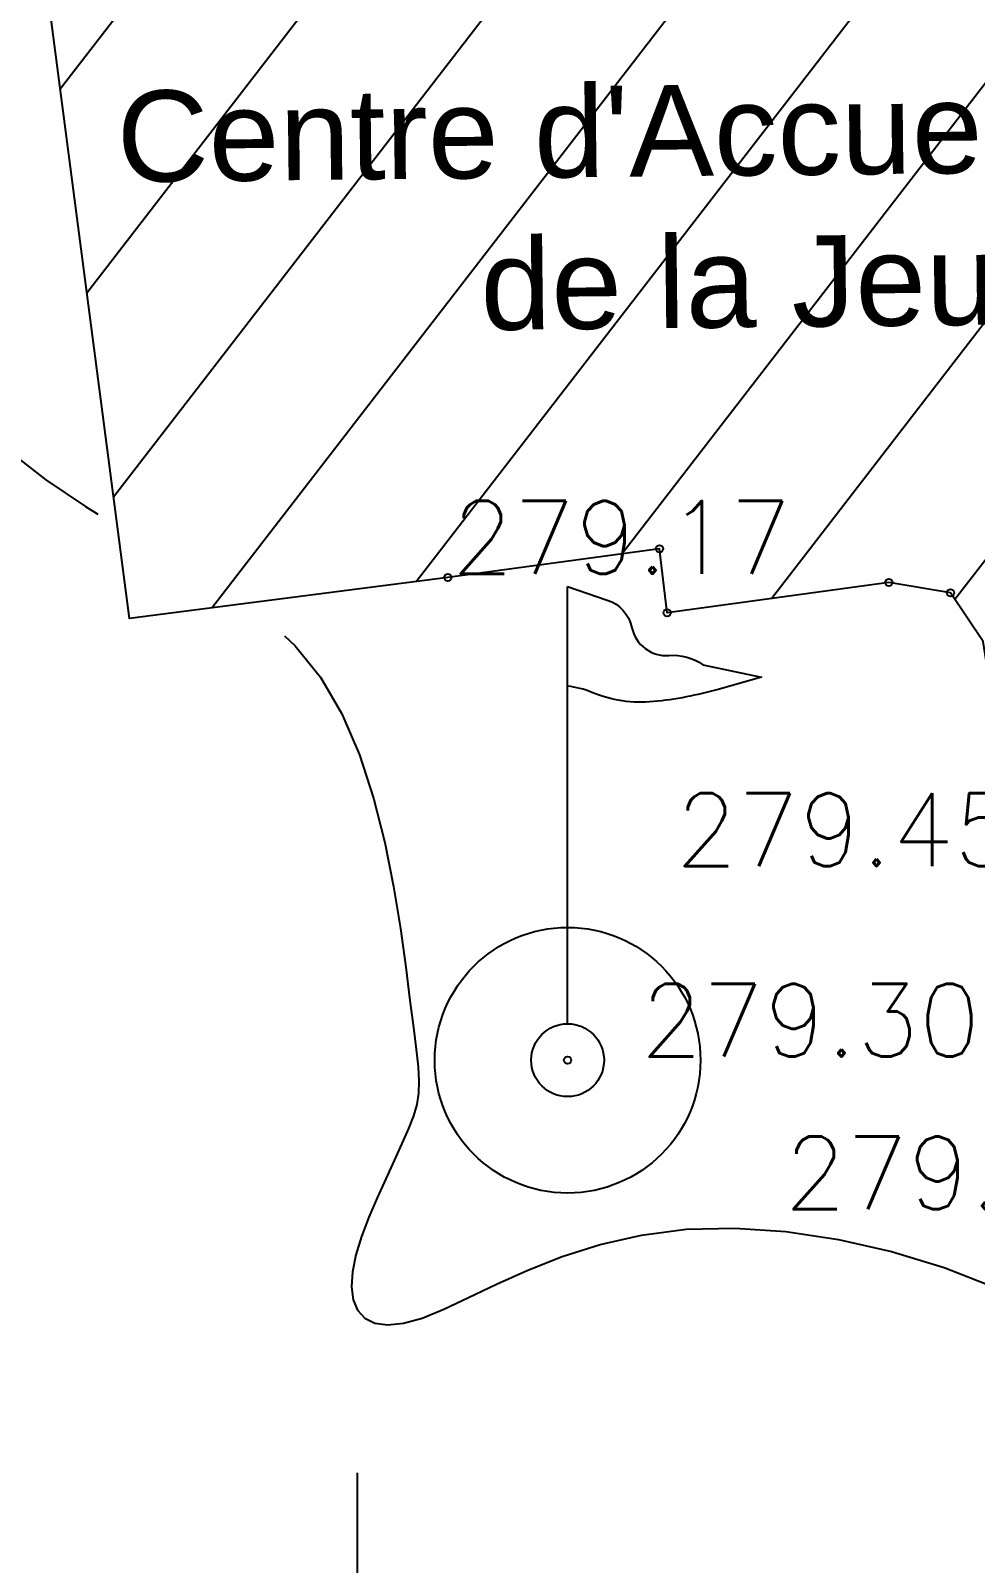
# Model space of a CAD drawing. Extents: x 524954 to 526204, y 9523489 to 9524010.
# Drawn here: x 525595.51 to 525608.48, y 9523801.26 to 9523822.29 of the extents above; entities that cross this region are included whole.
import ezdxf
from ezdxf.enums import TextEntityAlignment as Align

# ---------------------------------------------------------------- set-up
doc = ezdxf.new("R2010")
doc.units = 0
doc.header["$PDMODE"] = 33
doc.header["$PDSIZE"] = 0.1
doc.linetypes.add('CACHE2', pattern=[4.7625, 3.175, -1.5875])
for name, color, linetype in [('Bati', 6, 'Continuous'), ('Bati_H', 1, 'Continuous'), ('Carroyage', 7, 'Continuous'), ('CN_01_00', 3, 'Continuous'), ('Signalisation', 7, 'Continuous'), ('TopoAlt', 3, 'Continuous'), ('TOPOJIS', 7, 'Continuous'), ('Toponomie', 7, 'CACHE2')]:
    doc.layers.add(name, color=color, linetype=linetype)
doc.styles.add('Simplex 1.0', font='Simplex.shx', dxfattribs={"width": 0.99, "height": 1})
doc.styles.get("Standard").update_dxf_attribs({"font": 'arial.ttf'})

# ---------------------------------------------------------------- blocks, each defined once
blk = doc.blocks.new('TCPOINT M')
at = {"color": 0}
blk.add_point((0, 0), dxfattribs=at)
at = {"layer": 'TopoAlt', "style": 'Simplex 1.0', "width": 0.99}
blk.add_attdef('ALT', (0.15, 0.15), '', height=1, dxfattribs=at)
blk = doc.blocks.new('r036')
at = {"color": 0}
blk.add_lwpolyline([(0, 0.25), (0, 3.25)], dxfattribs=at)
blk.add_lwpolyline([(0, 3.25), (0.27256, 3.157821, -0.264914), (0.44166, 2.967624, 0.375592), (0.695309, 2.777427, -0.172366), (0.927821, 2.714028), (1.329433, 2.629496), (1.033508, 2.544964, -0.045061), (0.589622, 2.460431, -0.124122), (0.166873, 2.523831, 0.074022), (0, 2.566097, 0.776083)], format="xyb", dxfattribs=at)
blk.add_circle((0, 0), 0.25, dxfattribs=at)

msp = doc.modelspace()

# ---------------------------------------------------------------- hatches: boundary and pattern name
at = {"layer": 'Bati_H'}
h = msp.add_hatch(dxfattribs=at)
h.set_pattern_fill('_U', color=256, scale=2, angle=-127.6648, style=0, pattern_type=0)
h.set_pattern_definition([(232.33518954, (0, 0), (1.5831979346, -1.222081953), [])])
h.paths.add_polyline_path([(525613.828, 9523806.487), (525610.574, 9523806.068), (525609.917, 9523810.9), (525609.081, 9523810.777), (525608.585, 9523813.909), (525608.139, 9523814.578), (525607.292, 9523814.721), (525604.249, 9523814.304), (525604.145, 9523815.183), (525601.239, 9523814.789), (525596.868, 9523814.226), (525595.553, 9523824.308), (525617.594, 9523827.288), (525620.151, 9523807.42), (525613.813, 9523806.604)])

# ---------------------------------------------------------------- linework, layer by layer
at = {"layer": 'Bati', "flags": 128}
msp.add_lwpolyline([(525613.828, 9523806.487), (525610.574, 9523806.068), (525609.917, 9523810.9), (525609.081, 9523810.777), (525608.585, 9523813.909), (525608.139, 9523814.578), (525607.292, 9523814.721), (525604.249, 9523814.304), (525604.145, 9523815.183), (525601.239, 9523814.789), (525596.868, 9523814.226), (525595.553, 9523824.308), (525617.594, 9523827.288), (525620.151, 9523807.42), (525613.813, 9523806.604)], close=True, dxfattribs=at)
at = {"layer": 'Bati'}
msp.add_circle((525602.883, 9523808.163), 1.823, dxfattribs=at)
at = {"layer": 'Carroyage'}
msp.add_line((525600, 9523797.5), (525600, 9523802.5), dxfattribs=at)
at = {"layer": 'CN_01_00', "elevation": 279, "flags": 128}
for points in [[(525588.033, 9523822.393), (525588.347, 9523821.943), (525588.707, 9523821.57), (525589.107, 9523821.255), (525589.542, 9523820.976), (525590.005, 9523820.714), (525590.49, 9523820.449), (525590.991, 9523820.158), (525591.501, 9523819.822), (525592.017, 9523819.427), (525592.536, 9523818.982), (525593.059, 9523818.502), (525593.585, 9523818.003), (525594.115, 9523817.5), (525594.648, 9523817.01), (525595.184, 9523816.547), (525595.723, 9523816.128), (525596.264, 9523815.763), (525596.437, 9523815.659)], [(525598.999, 9523813.986), (525599.145, 9523813.849), (525599.493, 9523813.418), (525599.785, 9523812.915), (525600.025, 9523812.355), (525600.219, 9523811.76), (525600.373, 9523811.149), (525600.494, 9523810.546), (525600.588, 9523809.97), (525600.661, 9523809.442), (525600.719, 9523808.984), (525600.768, 9523808.61), (525600.806, 9523808.312), (525600.831, 9523808.073), (525600.842, 9523807.877), (525600.837, 9523807.711), (525600.812, 9523807.557), (525600.768, 9523807.4), (525600.7, 9523807.224), (525600.61, 9523807.019), (525600.503, 9523806.786), (525600.386, 9523806.535), (525600.267, 9523806.273), (525600.155, 9523806.007), (525600.056, 9523805.744), (525599.978, 9523805.493), (525599.93, 9523805.26), (525599.916, 9523805.053), (525599.94, 9523804.876), (525600.001, 9523804.731), (525600.1, 9523804.624), (525600.238, 9523804.555), (525600.415, 9523804.531), (525600.631, 9523804.552), (525600.888, 9523804.624), (525601.186, 9523804.746), (525601.525, 9523804.906), (525601.908, 9523805.09), (525602.335, 9523805.283), (525602.808, 9523805.47), (525603.328, 9523805.635), (525603.895, 9523805.764), (525604.512, 9523805.843), (525605.176, 9523805.858), (525605.877, 9523805.811), (525606.599, 9523805.703), (525607.328, 9523805.538), (525608.049, 9523805.318), (525608.749, 9523805.045)]]:
    msp.add_lwpolyline(points, dxfattribs=at)

# ---------------------------------------------------------------- block references
at = {"layer": 'Signalisation', "xscale": 2, "yscale": 2, "zscale": 2}
msp.add_blockref('r036', (525602.883, 9523808.163), dxfattribs=at)
at = {"layer": 'TOPOJIS'}
ref = msp.add_blockref('TCPOINT M', (525601.239, 9523814.789, 279.17), dxfattribs=at)
ref.add_attrib('ALT', '279.17', (525601.289, 9523814.839, 279.17), dxfattribs={"layer": 'TopoAlt', "height": 1, "style": 'Simplex 1.0', "width": 0.99})
for p in [(525604.145, 9523815.183, 279.23), (525607.292, 9523814.721, 279.32), (525608.139, 9523814.578, 279.32), (525604.249, 9523814.304, 279.2)]:
    msp.add_blockref('TCPOINT M', p, dxfattribs=at)
ref = msp.add_blockref('TCPOINT M', (525609.081, 9523810.777, 279.45), dxfattribs=at)
ref.add_attrib('ALT', '279.45', dxfattribs={"layer": 'TopoAlt', "height": 1, "style": 'Simplex 1.0', "width": 0.99}).set_placement((525609.031, 9523810.827, 279.45), align=Align.RIGHT)
ref = msp.add_blockref('TCPOINT M', (525602.883, 9523808.163, 279.3), dxfattribs=at)
ref.add_attrib('ALT', '279.30', (525603.883, 9523808.213, 279.3), dxfattribs={"layer": 'TopoAlt', "height": 1, "style": 'Simplex 1.0', "width": 0.99})
ref = msp.add_blockref('TCPOINT M', (525610.574, 9523806.068, 279.27), dxfattribs=at)
ref.add_attrib('ALT', '279.27', dxfattribs={"layer": 'TopoAlt', "height": 1, "style": 'Simplex 1.0', "width": 0.99}).set_placement((525610.524, 9523806.118, 279.27), align=Align.RIGHT)

# ---------------------------------------------------------------- texts
at = {"layer": 'Toponomie', "insert": (525592.011, 9523821.416), "char_height": 1.25, "width": 31.0395, "attachment_point": 1, "rotation": 0.603}
msp.add_mtext("\\pxqc;Centre d'Accueil et de Loisir \\Pde la Jeunesse", dxfattribs=at)

doc.saveas('drawing.dxf')
